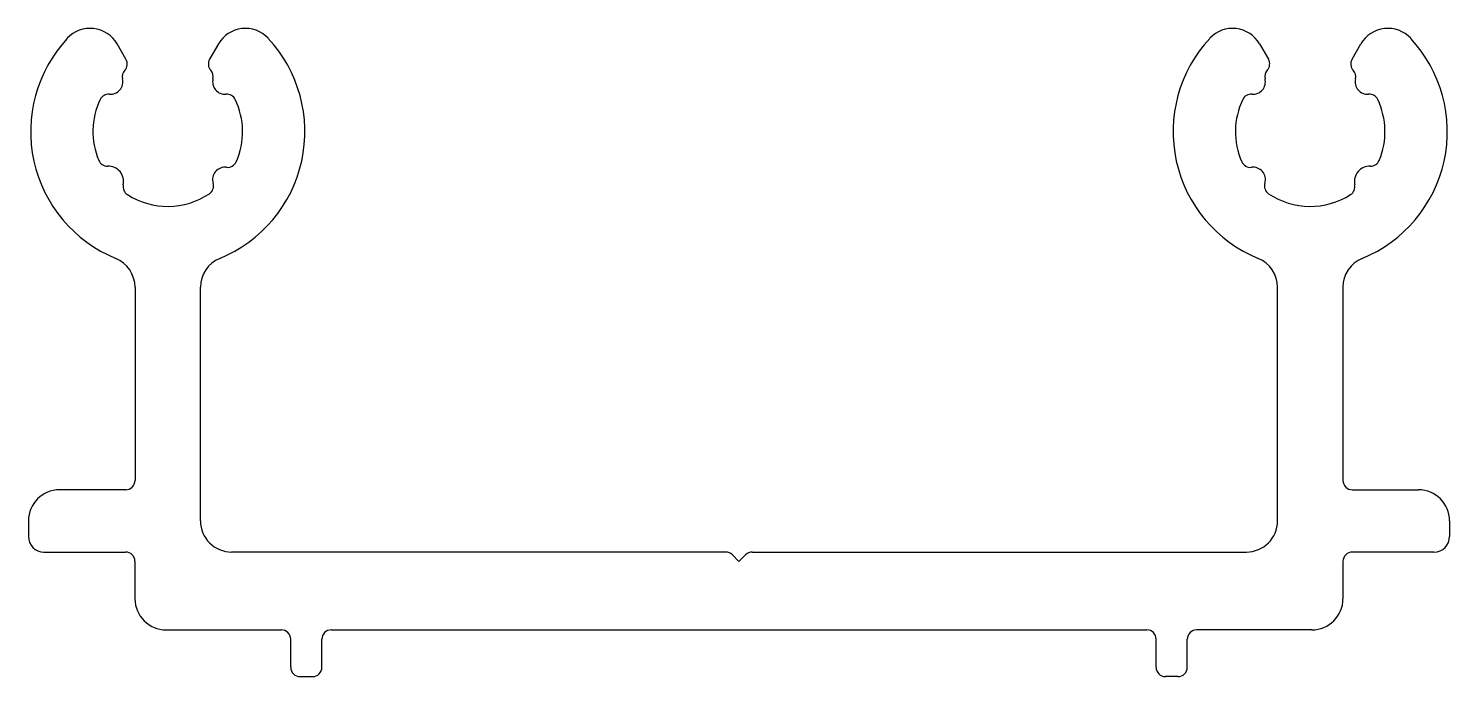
# Model space of a CAD drawing. Extents: x 1911 to 1956.6, y 1194.5 to 1215.3.
import ezdxf

# ---------------------------------------------------------------- set-up
doc = ezdxf.new("R2010")
doc.units = 0
doc.layers.get('0').update_dxf_attribs({"linetype": 'CONTINUOUS'})

msp = doc.modelspace()

# ---------------------------------------------------------------- linework, layer by layer
at = {"color": 0}
for p, q in [((1914.165, 1214.301), (1913.881, 1214.792)), ((1917.131, 1214.792), (1916.848, 1214.301)), ((1950.54, 1214.792), (1950.823, 1214.301)), ((1953.506, 1214.301), (1953.789, 1214.792)), ((1914.456, 1206.982), (1914.456, 1200.777)), ((1916.556, 1199.477), (1916.556, 1206.982)), ((1951.114, 1199.477), (1951.114, 1206.982)), ((1953.214, 1206.982), (1953.214, 1200.777)), ((1914.156, 1200.477), (1912.035, 1200.477)), ((1953.514, 1200.477), (1955.635, 1200.477)), ((1911.035, 1199.477), (1911.035, 1198.977)), ((1956.635, 1199.477), (1956.635, 1198.977)), ((1911.535, 1198.477), (1914.155, 1198.477)), ((1933.411, 1198.477), (1917.556, 1198.477)), ((1933.835, 1198.177), (1933.623, 1198.389)), ((1933.835, 1198.177), (1934.047, 1198.389)), ((1934.26, 1198.477), (1950.114, 1198.477)), ((1956.135, 1198.477), (1953.515, 1198.477)), ((1914.455, 1198.177), (1914.455, 1196.977)), ((1953.215, 1198.177), (1953.215, 1196.977)), ((1915.455, 1195.977), (1919.151, 1195.977)), ((1919.451, 1194.777), (1919.451, 1195.677)), ((1920.451, 1194.777), (1920.451, 1195.677)), ((1920.751, 1195.977), (1946.92, 1195.977)), ((1947.22, 1194.777), (1947.22, 1195.677)), ((1948.22, 1194.777), (1948.22, 1195.677)), ((1952.215, 1195.977), (1948.52, 1195.977)), ((1919.751, 1194.477), (1920.151, 1194.477)), ((1947.92, 1194.477), (1947.52, 1194.477))]:
    msp.add_line(p, q, dxfattribs=at)
for centre, radius, start, end in [((1913.015, 1214.292), 1, 30, 137.1046), ((1917.997, 1214.292), 1, 42.8954, 150), ((1949.674, 1214.292), 1, 30, 137.1046), ((1954.655, 1214.292), 1, 42.8954, 150), ((1915.506, 1211.977), 4.4, 137.1046, 247.6893), ((1915.506, 1211.977), 4.4, 292.3107, 42.8954), ((1952.164, 1211.977), 4.4, 137.1046, 247.6893), ((1952.164, 1211.977), 4.4, 292.3107, 42.8954), ((1914.347, 1213.746), 0.3, 137.5009, 193.9239), ((1913.905, 1214.151), 0.3, 317.5009, 30), ((1917.108, 1214.151), 0.3, 150, 222.4991), ((1916.665, 1213.746), 0.3, 346.0761, 42.4991), ((1951.005, 1213.746), 0.3, 137.5009, 193.9239), ((1950.563, 1214.151), 0.3, 317.5009, 30), ((1953.766, 1214.151), 0.3, 150, 222.4991), ((1953.324, 1213.746), 0.3, 346.0761, 42.4991), ((1913.668, 1213.577), 0.4, 265.2696, 13.9239), ((1917.345, 1213.577), 0.4, 166.0761, 274.7304), ((1950.326, 1213.577), 0.4, 265.2696, 13.9239), ((1954.003, 1213.577), 0.4, 166.0761, 274.7304), ((1915.506, 1211.977), 2.4, 154.551, 202.6087), ((1913.61, 1212.88), 0.3, 85.2696, 154.551), ((1917.402, 1212.88), 0.3, 25.449, 94.7304), ((1915.506, 1211.977), 2.4, 336.1951, 25.449), ((1952.164, 1211.977), 2.4, 154.551, 203.8049), ((1950.268, 1212.88), 0.3, 85.2696, 154.551), ((1954.061, 1212.88), 0.3, 25.449, 94.7304), ((1952.164, 1211.977), 2.4, 337.3913, 25.449), ((1913.568, 1211.17), 0.3, 202.6087, 271.6839), ((1913.591, 1210.37), 0.5, 348.3161, 91.6839), ((1917.345, 1210.435), 0.4, 83.2038, 196.7962), ((1917.428, 1211.13), 0.3, 263.2038, 336.1951), ((1950.243, 1211.13), 0.3, 203.8049, 276.7962), ((1950.326, 1210.435), 0.4, 343.2038, 96.7962), ((1954.08, 1210.37), 0.5, 88.3161, 191.6839), ((1954.103, 1211.17), 0.3, 268.3161, 337.3913), ((1914.374, 1210.208), 0.3, 168.3161, 237.3913), ((1916.675, 1210.232), 0.3, 303.8049, 16.7962), ((1950.996, 1210.232), 0.3, 163.2038, 236.1951), ((1953.296, 1210.208), 0.3, 302.6087, 11.6839), ((1915.506, 1211.977), 2.4, 237.3913, 303.8049), ((1952.164, 1211.977), 2.4, 236.1951, 302.6087), ((1913.456, 1206.982), 1, 0, 67.6893), ((1917.556, 1206.982), 1, 112.3107, 180), ((1950.114, 1206.982), 1, 0, 67.6893), ((1954.214, 1206.982), 1, 112.3107, 180), ((1914.156, 1200.777), 0.3, 270, 0), ((1953.514, 1200.777), 0.3, 180, 270), ((1912.035, 1199.477), 1, 90, 180), ((1955.635, 1199.477), 1, 0, 90), ((1917.556, 1199.477), 1, 180, 270), ((1950.114, 1199.477), 1, 270, 0), ((1911.535, 1198.977), 0.5, 180, 270), ((1956.135, 1198.977), 0.5, 270, 0), ((1914.155, 1198.177), 0.3, 0, 90), ((1933.411, 1198.177), 0.3, 45, 90), ((1934.26, 1198.177), 0.3, 90, 135), ((1953.515, 1198.177), 0.3, 90, 180), ((1915.455, 1196.977), 1, 180, 270), ((1952.215, 1196.977), 1, 270, 0), ((1919.151, 1195.677), 0.3, 0, 90), ((1920.751, 1195.677), 0.3, 90, 180), ((1946.92, 1195.677), 0.3, 0, 90), ((1948.52, 1195.677), 0.3, 90, 180), ((1919.751, 1194.777), 0.3, 180, 270), ((1920.151, 1194.777), 0.3, 270, 0), ((1947.52, 1194.777), 0.3, 180, 270), ((1947.92, 1194.777), 0.3, 270, 0)]:
    msp.add_arc(centre, radius, start, end, dxfattribs=at)

doc.saveas('drawing.dxf')
